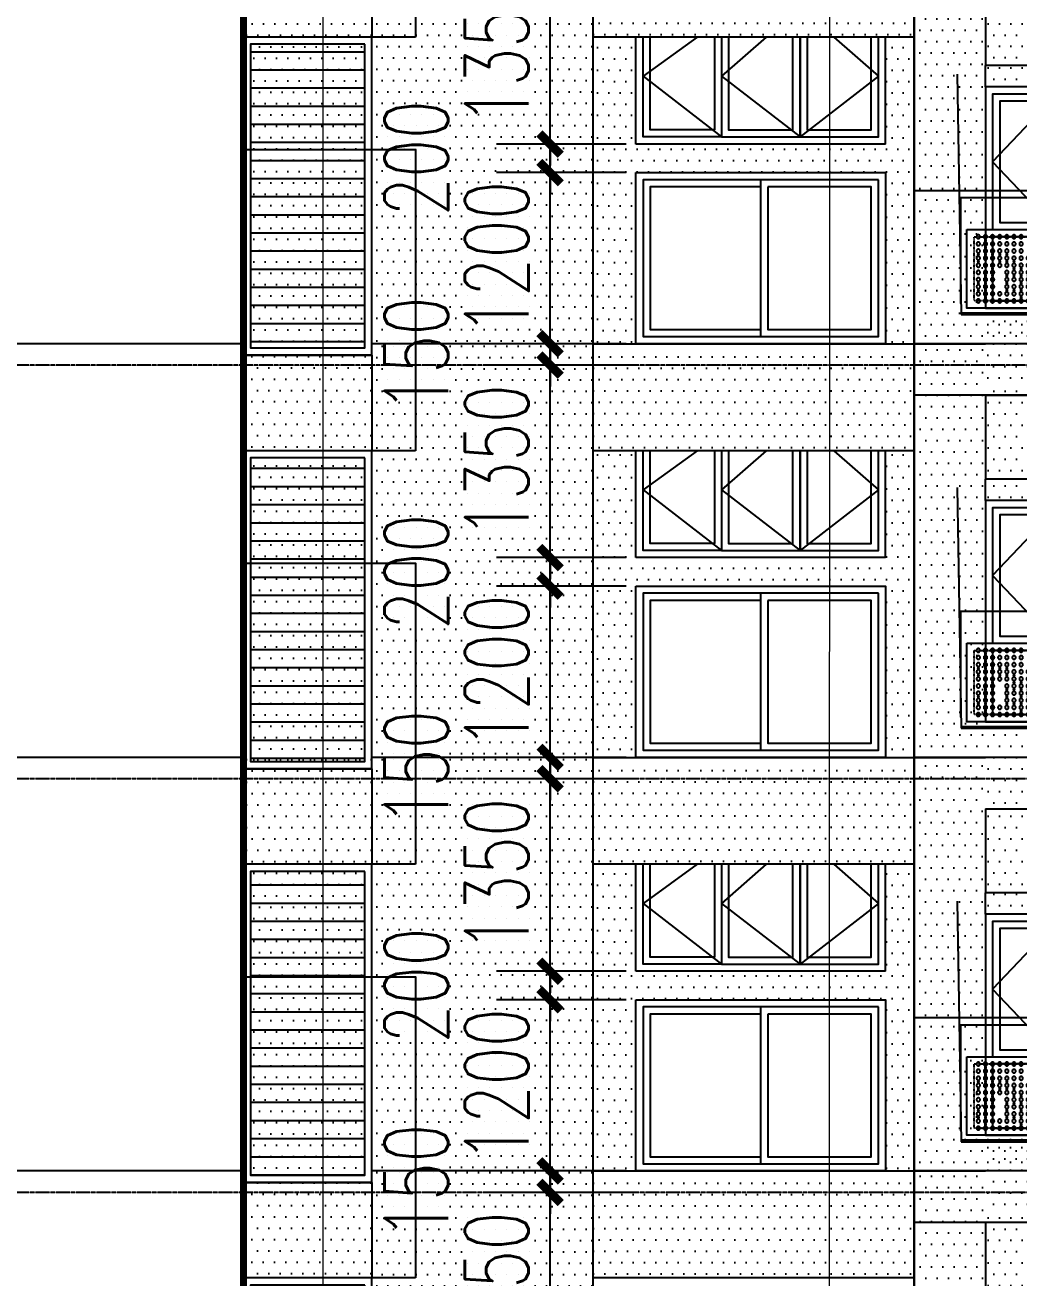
# Model space of a CAD drawing. Header units: millimetres. Extents: x 43 to 235305, y 0 to 139712.
# Drawn here: x 114019 to 120984, y 114591 to 123375 of the extents above; entities that cross this region are included whole.
import ezdxf
from ezdxf.xclip import XClip

# ---------------------------------------------------------------- set-up
doc = ezdxf.new("R2010")
doc.units = ezdxf.units.MM
doc.header["$XCLIPFRAME"] = 2
for name, pattern in [('CONTINOUS', [0]), ('DASH', [0.35, 0.25, -0.1]), ('DOTE', [2.4200000000000004, 2, -0.2, 0.02, -0.2])]:
    doc.linetypes.add(name, pattern=pattern)
for name, color, linetype in [('A-AXIS', 1, 'DOTE'), ('A-DRWD-DIMS', 144, 'Continuous'), ('A-ELEV-DRWD', 130, 'Continuous'), ('A-ELEV-LINE1', 33, 'Continuous'), ('A-ELEV-LINE2', 55, 'Continuous'), ('A-ELEV-OPEN', 253, 'Continuous'), ('A-ELEV-OUT2', 6, 'CONTINOUS'), ('A-ELEV-PATT', 55, 'Continuous'), ('A-ELEV-SHUT', 215, 'Continuous'), ('A-HATH1', 251, 'Continuous'), ('A-WALL', 2, 'Continuous'), ('DIM_IDEN', 3, 'Continuous'), ('Sun', 138, 'Continuous'), ('Window_detail', 165, 'Continuous')]:
    doc.layers.add(name, color=color, linetype=linetype)
doc.styles.add('_TCH_DIM_T3', font='SIMPLEX', dxfattribs={"width": 0.7058823529411767, "bigfont": 'GBCBIG'})
doc.dimstyles.new('_TCH_ARCH&&150', dxfattribs={"dimtxt": 446.25, "dimasz": 150, "dimexe": 375, "dimexo": 450, "dimgap": 150, "dimtad": 1, "dimdec": 0, "dimzin": 0, "dimdsep": 46, "dimtxsty": '_TCH_DIM_T3', "dimblk": 'ARCHTICK', "dimcen": 0.09, "dimclrt": 7, "dimazin": 2, "dimtfac": 1, "dimtdec": 0, "dimtix": 1, "dimtmove": 2, "dimatfit": 3, "dimfxl": 1, "dimtolj": 1, "dimtzin": 0, "dimarcsym": 0})

# ---------------------------------------------------------------- blocks, each defined once
blk = doc.blocks.new('核心筒2')
at = {"layer": 'A-HATH1'}
h = blk.add_hatch(dxfattribs=at)
h.set_pattern_fill('DOTS', color=256, scale=50, style=0)
h.set_pattern_definition([(7.016477563892661e-15, (259982.2302657588, -42542.53409566975), (39.6875, 79.375), [0, -79.375])])
h.paths.add_polyline_path([(262232.2302657551, -41822.53409566125), (259982.2302657588, -41822.53409566125), (259982.2302657588, -42542.53409566975), (262232.2302657547, -42542.53409566975)])
h = blk.add_hatch(dxfattribs=at)
h.set_pattern_fill('DOTS', color=256, scale=50, style=0)
h.set_pattern_definition([(7.016477563892661e-15, (259982.2302657588, -45442.53409566975), (39.6875, 79.375), [0, -79.375])])
h.paths.add_polyline_path([(262232.2302657551, -44722.53409566125), (259982.2302657588, -44722.53409566125), (259982.2302657588, -45442.53409566975), (262232.2302657547, -45442.53409566975)])
at = {"layer": 'A-ELEV-LINE1'}
for p, q in [((259982.2302657588, -41792.53409566125), (259982.2302657588, -47592.53409566128)), ((259982.2302657589, -42542.53409566975), (262232.2302657552, -42542.53409566975)), ((259982.230265759, -42542.53409566975), (262232.2302657552, -42542.53409566975)), ((262232.2302657551, -44692.53409566128), (262232.2302657551, -42542.53409566972)), ((259982.230265759, -45442.53409566975), (262232.2302657552, -45442.53409566975)), ((262232.2302657552, -47592.53409566125), (262232.2302657552, -45442.53409566975))]:
    blk.add_line(p, q, dxfattribs=at)
at = {"layer": 'A-ELEV-LINE2'}
for p, q in [((262232.2302657547, -42542.53409566975), (262232.2302657551, -41792.53409566125)), ((262232.2302657552, -44692.53409566125), (259482.2302657588, -44692.53409566125)), ((262232.2302657547, -45442.53409566975), (262232.2302657551, -44692.53409566131)), ((262232.2302657552, -47592.53409566125), (259482.2302657588, -47592.53409566125))]:
    blk.add_line(p, q, dxfattribs=at)
blk = doc.blocks.new('A$C38F80F9D')
at = {"layer": 'A-ELEV-PATT'}
h = blk.add_hatch(dxfattribs=at)
h.set_pattern_fill('ANSI31', color=256, scale=80, angle=135, style=0)
h.set_pattern_definition([(180, (-95221.55615442997, 77593.15607318238), (-2.131628207280301e-14, -127), [])])
h.paths.add_polyline_path([(-250.0013708038023, 2400.000458058872), (549.9986291924724, 2400.000458058872), (549.9986292382819, 270.0004580589593), (-250.0013707581093, 270.0004580589593)])
at = {"layer": 'A-HATH1'}
h = blk.add_hatch(dxfattribs=at)
h.set_pattern_fill('DOTS', color=256, scale=50, style=0)
h.set_pattern_definition([(7.016477563892661e-15, (-250.0013708038023, 350.0004580589593), (39.6875, 79.375), [0, -79.375])])
h.paths.add_polyline_path([(-250.0013708038023, 2400.000458058872), (549.9986291924724, 2400.000458058872), (549.9986292382819, 270.0004580589593), (-250.0013707581093, 270.0004580589593)])
at = {"layer": 'A-ELEV-SHUT'}
for points in [[(-300.0013708038023, 2450.000458058872), (599.9986291924724, 2450.000458058872), (599.9986292382819, 220.0004580589593), (-300.0013707581093, 220.0004580589593)], [(-250.0013708038023, 2400.000458058872), (549.9986291924724, 2400.000458058872), (549.9986292382819, 270.0004580589593), (-250.0013707581093, 270.0004580589593)]]:
    blk.add_lwpolyline(points, close=True, dxfattribs=at)
blk = doc.blocks.new('A$C79B806BD')
at = {"layer": 'A-ELEV-LINE1'}
for p, q in [((50.00013805105118, 670.0000997095485), (950.0001384544303, 670.0000997095485)), ((50.00013805105118, 670.0000997095485), (50.00013805099297, 9.970954852178693e-05)), ((50.00013805099297, 9.970954852178693e-05), (950.0001384544303, 9.970954852178693e-05))]:
    blk.add_line(p, q, dxfattribs=at)
blk = doc.blocks.new('A$C503F3A81')
at = {"layer": 'A-HATH1'}
h = blk.add_hatch(dxfattribs=at)
h.set_pattern_fill('DOTS', color=256, scale=50, style=0)
h.set_pattern_definition([(7.016477563892661e-15, (-0.0005162175511941314, 3650.000099669094), (39.6875, 79.375), [0, -79.375])])
h.paths.add_polyline_path([(1549.999635648855, 5800.000099751283), (1549.999636244145, 6520.000099751429), (1519.999636244145, 6520.000099751429), (1519.999636244145, 6550.000099710072), (-0.0005162175511941314, 6550.000099669094), (-0.0005162174347788095, 6520.000375773001), (-0.000364231294952333, 5800.000099660654), (-0.0003642309457063675, 3650.000099669094), (1549.999635694548, 3650.000099710887)])
h = blk.add_hatch(dxfattribs=at)
h.set_pattern_fill('DOTS', color=256, scale=50, style=0)
h.set_pattern_definition([(7.016477563892661e-15, (1549.999636244145, 5800.000099751283), (39.6875, 79.375), [0, -79.375])])
h.paths.add_polyline_path([(2449.99963569094, 6520.0000997514), (1549.999636244145, 6520.000099751429), (1549.999636244145, 5800.000099751283), (2449.99963569094, 5800.000099751283)])
h = blk.add_hatch(dxfattribs=at)
h.set_pattern_fill('DOTS', color=256, scale=50, style=0)
h.set_pattern_definition([(7.016477563892661e-15, (-0.000364231294952333, 750.0000996690942), (39.6875, 79.375), [0, -79.375])])
h.paths.add_polyline_path([(1549.999635648855, 2900.000099751283), (2449.99963569094, 2900.000099751283), (2449.99963569094, 3650.000099735131), (-0.0003642308292910457, 3650.000099669094), (-0.0003642308292910457, 3620.000099669152), (-0.000364231294952333, 2900.000099660654), (-0.0003642308292910457, 750.0000996690942), (1549.999635694548, 750.0000997108873)])
at = {"layer": 'A-ELEV-LINE1'}
blk.add_line((2449.99963569094, 599.9996405107086), (2449.99963569094, 6550.00009973516), dxfattribs=at)
at = {"layer": 'A-ELEV-LINE2'}
for p, q in [((-0.0003642309457063675, 3650.000099669094), (1549.99963580491, 3650.000099710509)), ((2449.999636208289, 3650.000099734578), (5749.999620418763, 3650.000099822762)), ((-0.0003642309457063675, 750.0000996690942), (1549.999635804968, 750.000099710509)), ((2449.999636208289, 750.0000997345778), (5749.999620438844, 750.0000998227624))]:
    blk.add_line(p, q, dxfattribs=at)
ref = blk.add_blockref('A$C79B806BD', (1499.999497753917, 2900.000000041793))
XClip(ref).set_block_clipping_path([(-256.05954357940936, -0.0003583494162739953), (950.0015086987987, 2111.0845140356196)])
ref = blk.add_blockref('A$C79B806BD', (1499.999497753917, 4.17931005358696e-08))
XClip(ref).set_block_clipping_path([(-256.05954357940936, -0.0003583494162739953), (950.0015086987987, 2111.0845140356196)])
at = {"layer": 'A-WALL'}
for p in [(1850.001006452658, 3349.999641692382), (1850.001006452658, 449.9996416923823)]:
    blk.add_blockref('A$C38F80F9D', p, dxfattribs=at)
blk = doc.blocks.new('GGGG')
at = {"layer": 'A-ELEV-OPEN'}
for p, q in [((-176.0290317090694, -227.4544437791919), (0, 0)), ((-127.9908184655942, -95.66718616965227), (-220.3852467753459, -215.0538753734436)), ((-48.03821324394085, -131.787257609365), (44.356215065578, -12.40056840592297))]:
    blk.add_line(p, q, dxfattribs=at)
blk = doc.blocks.new('A$C26D120F1')
blk.add_circle((0, 0), 12.5)
blk = doc.blocks.new('A$C51B9566A')
at = {"layer": 'Sun'}
blk.add_lwpolyline([(1260, 550), (0, 550), (0, 0), (1260, 0)], close=True, dxfattribs=at)
at = {"layer": 'Sun', "color": 8, "linetype": 'DASH', "ltscale": 0.2}
blk.add_lwpolyline([(1210, 500), (50, 500), (50, 50), (1210, 50)], close=True, dxfattribs=at)
at = {"layer": 'Sun'}
for centre in [(80, 475), (130, 475), (280, 475), (330, 475), (480, 475), (530, 475), (730, 475), (780, 475), (1130, 475), (80, 425), (80, 375), (130, 425), (280, 425), (330, 425), (330, 375), (380, 375), (480, 425), (530, 425), (530, 375), (580, 375), (730, 425), (730, 375), (780, 425), (980, 375), (1030, 375), (1080, 375), (1130, 425), (1130, 375), (1180, 375), (80, 325), (80, 275), (180, 275), (230, 275), (330, 275), (380, 325), (380, 275), (430, 275), (480, 325), (480, 275), (530, 325), (580, 325), (630, 325), (630, 275), (680, 325), (680, 275), (730, 325), (780, 325), (780, 275), (880, 275), (930, 325), (930, 275), (980, 325), (1030, 325), (1080, 275), (1180, 325), (180, 225), (180, 175), (230, 225), (230, 175), (330, 225), (330, 175), (380, 225), (430, 225), (430, 175), (480, 225), (480, 175), (530, 175), (630, 225), (680, 175), (780, 225), (830, 225), (830, 175), (880, 225), (880, 175), (930, 225), (980, 225), (980, 175), (1080, 225), (1130, 225), (1130, 175), (1180, 175), (130, 125), (180, 125), (330, 125), (430, 125), (530, 125), (580, 125), (630, 125), (680, 125), (880, 125), (930, 125), (980, 125), (1130, 125), (1180, 125), (130, 75), (580, 75), (630, 75), (880, 75), (1130, 75)]:
    blk.add_circle(centre, 5, dxfattribs=at)
for p in [(80, 500), (80, 450), (130, 500), (130, 450), (180, 500), (180, 450), (230, 500), (230, 450), (280, 500), (280, 450), (330, 500), (330, 450), (430, 500), (430, 450), (480, 500), (480, 450), (530, 500), (530, 450), (580, 450), (630, 500), (630, 450), (680, 500), (680, 450), (730, 500), (730, 450), (780, 500), (780, 450), (880, 500), (880, 450), (930, 500), (930, 450), (980, 500), (980, 450), (1030, 500), (1030, 450), (1080, 500), (1080, 450), (1130, 500), (1130, 450), (1180, 500), (1180, 450), (80, 400), (80, 350), (130, 400), (180, 400), (180, 350), (230, 400), (230, 350), (280, 400), (280, 350), (330, 400), (330, 350), (380, 350), (430, 400), (430, 350), (480, 400), (480, 350), (530, 400), (530, 350), (580, 400), (580, 350), (630, 400), (630, 350), (680, 400), (680, 350), (730, 400), (730, 350), (780, 400), (780, 350), (830, 350), (880, 400), (880, 350), (930, 400), (930, 350), (980, 400), (980, 350), (1030, 400), (1030, 350), (1080, 400), (1080, 350), (1130, 400), (1130, 350), (1180, 400), (1180, 350), (80, 300), (180, 300), (230, 300), (280, 300), (330, 300), (380, 300), (430, 300), (480, 300), (530, 300), (580, 300), (630, 300), (680, 300), (730, 300), (780, 300), (830, 300), (880, 300), (930, 300), (980, 300), (1030, 300), (1080, 300), (1130, 300), (1180, 300), (80, 250), (80, 200), (130, 200), (180, 250), (180, 200), (230, 250), (230, 200), (280, 250), (280, 200), (330, 250), (330, 200), (380, 250), (380, 200), (430, 250), (430, 200), (480, 250), (480, 200), (530, 250), (530, 200), (630, 250), (630, 200), (680, 250), (680, 200), (730, 250), (730, 200), (780, 250), (780, 200), (830, 250), (830, 200), (880, 250), (880, 200), (930, 250), (930, 200), (980, 250), (980, 200), (1080, 250), (1080, 200), (1130, 250), (1130, 200), (1180, 250), (1180, 200), (80, 150), (80, 100), (130, 150), (130, 100), (180, 150), (180, 100), (230, 150), (230, 100), (330, 150), (330, 100), (380, 150), (380, 100), (430, 150), (430, 100), (480, 150), (480, 100), (530, 150), (530, 100), (580, 150), (580, 100), (630, 150), (630, 100), (680, 150), (680, 100), (730, 150), (780, 150), (780, 100), (830, 150), (830, 100), (880, 150), (880, 100), (930, 150), (930, 100), (980, 150), (980, 100), (1030, 100), (1080, 150), (1080, 100), (1130, 150), (1130, 100), (1180, 150), (1180, 100), (80, 50), (130, 50), (180, 50), (230, 50), (280, 50), (330, 50), (380, 50), (430, 50), (480, 50), (530, 50), (580, 50), (630, 50), (680, 50), (780, 50), (830, 50), (880, 50), (930, 50), (980, 50), (1030, 50), (1080, 50), (1130, 50), (1180, 50)]:
    blk.add_blockref('A$C26D120F1', p, dxfattribs=at)
blk = doc.blocks.new('A$C448F658A')
at = {"layer": 'A-ELEV-DRWD'}
blk.add_line((499.9996489819023, 1699.999977486004), (499.9996489817859, 749.9999764795648), dxfattribs=at)
for points in [[(49.9996489463374, 1699.999977486063), (949.999649017991, 1699.999977486063), (949.9996490178746, 749.9999764796521), (49.99964894622099, 749.9999764796521)], [(49.99964894674486, 699.9999764795939), (949.9996489464538, 699.9999764795939), (949.9996489464538, 249.9999754512974), (49.99964894697769, 249.9999754512974)]]:
    blk.add_lwpolyline(points, close=True, dxfattribs=at)
for points in [[(449.9996489817859, 799.9999764795648), (99.99964894622099, 799.9999764796521), (99.9996489463374, 1649.999977486063), (449.9996489819023, 1649.999977486004), (449.9996489817859, 799.9999764795648)], [(549.9996489817859, 799.9999764795648), (549.9996489819023, 1649.999977486004), (899.999649017991, 1649.999977486063), (899.9996490178746, 799.9999764796521), (549.9996489817859, 799.9999764795648)]]:
    blk.add_lwpolyline(points, dxfattribs=at)
at = {"layer": 'A-ELEV-LINE1'}
blk.add_lwpolyline([(-0.000351053022313863, 199.9999774875178), (-0.0003510536625981331, 1749.999977486237), (999.9996489463374, 1749.999977486237), (999.999648946512, 199.9999774875178), (-0.000351053022313863, 199.9999774875178)], dxfattribs=at)
at = {"layer": 'A-ELEV-OPEN'}
for points in [[(499.9996489819023, 1699.999977486004), (49.99964894627919, 1224.999976982857), (499.9996489817859, 749.9999764796521)], [(499.9996489819023, 1699.999977486004), (949.9996490179328, 1224.999976982857), (499.9996489820187, 749.9999764796521)]]:
    blk.add_lwpolyline(points, dxfattribs=at)
at = {"layer": 'A-ELEV-DRWD', "xscale": 0.5, "yscale": 0.5, "zscale": 0.5}
blk.add_blockref('GGGG', (564.6345764442231, 469.0350067435356), dxfattribs=at)
at = {"layer": 'Sun'}
ref = blk.add_blockref('A$C51B9566A', (-130.000351053488, 199.9999774875178), dxfattribs=at)
XClip(ref).set_block_clipping_path([(130.00000000020373, -35.01187695679255), (1301.5942964869027, 774.9999999994179)])
blk = doc.blocks.new('A$C33016C81')
at = {"layer": 'A-HATH1'}
h = blk.add_hatch(dxfattribs=at)
h.set_pattern_fill('DOTS', color=256, scale=50, style=0)
h.set_pattern_definition([(7.016709298534877e-15, (10599.99991843506, 5650.000008031959), (39.6875, 79.375), [0, -79.375])])
h.paths.add_polyline_path([(11199.9999184513, 6169.999999999971), (10599.99991843506, 6169.999999999971), (10599.99991844641, 5749.999999999971), (10599.99991844641, 5650.000008031988), (11199.9999184513, 5650.000008031959)])
h = blk.add_hatch(dxfattribs=at)
h.set_pattern_fill('DOTS', color=256, scale=50, style=0)
h.set_pattern_definition([(7.016709298534877e-15, (10199.9999184513, 2750.000008031988), (39.6875, 79.375), [0, -79.375])])
h.paths.add_polyline_path([(11199.99991845211, 3270.000008032919), (10549.99991843494, 3270.00000802867), (10549.99991842476, 3600.000008032919), (10199.9999184513, 3600.000008032919), (10199.9999184513, 2689.999999999854), (11199.99991845206, 2690.000008031813), (11199.9999184513, 3050.000008597708), (11850.00047836147, 3050.000008597708), (11850.00047836147, 5950.000088887609), (11699.99976646842, 5950.000276103907), (11199.9999184513, 5950.000276103907), (11199.99991845194, 5000.000008032133), (10199.9999184513, 5000.000008031639), (10199.9999184513, 4850.000008031639), (11199.99991845211, 4850.000008031639)])
h = blk.add_hatch(dxfattribs=at)
h.set_pattern_fill('DOTS', color=256, scale=50, style=0)
h.set_pattern_definition([(7.016709298534877e-15, (10199.9999184513, 5000.000008031639), (39.6875, 79.375), [0, -79.375])])
h.paths.add_polyline_path([(11199.99991845206, 5650.000008031959), (10599.99991844641, 5650.000008031988), (10599.99991844641, 5649.999991966964), (10199.9999184513, 5649.999991966964), (10199.9999184513, 5000.000008031639), (11199.99991845194, 5000.000008032133)])
h = blk.add_hatch(dxfattribs=at)
h.set_pattern_fill('DOTS', color=256, scale=50, style=0)
h.set_pattern_definition([(7.016709298534877e-15, (10599.99991843506, 149.999999970285), (39.6875, 79.375), [0, -79.375])])
h.paths.add_polyline_path([(11850.00047836135, 149.9999988276104), (10549.99991844175, 150.0000085961365), (10549.99991844641, 8.032919140532613e-06), (10199.99991845194, 0), (10199.9999184513, 700.0000080329191), (10549.99991842476, 700.0000080329191), (10549.99991843553, 370.0000080329191), (11199.99991845211, 370.0000080329191), (11199.99991845497, 3050.000000000058), (11850.00047836135, 3050.000008597708)])
h = blk.add_hatch(dxfattribs=at)
h.set_pattern_fill('DOTS', color=256, scale=50, style=0)
h.set_pattern_definition([(7.016709298534877e-15, (10199.9999184513, 2100.000008031639), (39.6875, 79.375), [0, -79.375])])
h.paths.add_polyline_path([(11199.99991845206, 2690.000008031988), (10199.9999184513, 2690.000008031988), (10199.9999184513, 2100.000008031639), (11199.99991845194, 2100.000008032162)])
h = blk.add_hatch(dxfattribs=at)
h.set_pattern_fill('DOTS', color=256, scale=50, style=0)
h.set_pattern_definition([(7.016709298534877e-15, (10199.9999184513, 1950.000008031639), (39.6875, 79.375), [0, -79.375])])
h.paths.add_polyline_path([(10199.9999184513, 2100.000008031639), (10199.9999184513, 1950.000008031639), (11199.9999184513, 1950.000008032162), (11199.9999184513, 2100.000008032162)])
at = {"layer": 'A-ELEV-LINE1'}
for p, q in [((11199.999918452, 5590.000008031959), (10199.99991845206, 5590.000008031988)), ((11199.99991845206, 5590.000008031813), (11199.99991845194, 5000.000008032162)), ((10199.99991845194, 5000.000008031639), (11199.99991845194, 5000.000008032133)), ((11199.9999184513, 2690.000008031988), (10199.999918452, 2690.000008031988)), ((11199.99991845206, 2690.000008031813), (11199.99991845194, 2100.000008032162)), ((10199.99991845194, 2100.000008031639), (11199.99991845194, 2100.000008032162)), ((10199.999918452, 1950.000008031639), (11199.99991845136, 1950.000008032162))]:
    blk.add_line(p, q, dxfattribs=at)
at = {"layer": 'A-ELEV-LINE2'}
for p, q in [((11199.9999184513, 4850.000008031609), (11199.9999184513, 5000.000008032133)), ((10599.999918441, 3050.000008597708), (11850.00047836135, 3050.000008597708)), ((11199.9999184513, 1950.000008031609), (11199.9999184513, 2100.000008032133)), ((10599.999918441, 150.0000085977081), (11850.00047836135, 149.9999988276104))]:
    blk.add_line(p, q, dxfattribs=at)
ref = blk.add_blockref('A$C448F658A', (10200.00027023401, 3100.00003054543))
XClip(ref).set_block_clipping_path([(1170.3066133825341, 153.89199763190118), (399.99964820139576, 153.89199761112104), (399.999648946512, 549.9999774875178), (-68.77624362136703, 549.9999774875178), (-68.77624362136703, 1840.852530524222), (1198.523655807192, 1840.852530524222)])
ref = blk.add_blockref('A$C448F658A', (10200.00027023401, 200.0000305454305))
XClip(ref).set_block_clipping_path([(1170.3066133825341, 153.89199763190118), (399.99964820139576, 153.89199761112104), (399.999648946512, 549.9999774875178), (-68.77624362136703, 549.9999774875178), (-68.77624362136703, 1840.852530524222), (1198.523655807192, 1840.852530524222)])
blk = doc.blocks.new('A$C1A436226')
at = {"layer": 'A-ELEV-DRWD'}
blk.add_line((-875, 49.9999999999709), (-875, 1150.000000000029), dxfattribs=at)
blk.add_lwpolyline([(-1700, 1150.000000000029), (-50, 1150.000000000029), (-50, 49.9999999999709), (-1700, 49.9999999999709)], close=True, dxfattribs=at)
for points in [[(-925, 1100.000000000029), (-925, 99.9999999999709), (-1650, 99.9999999999709), (-1650, 1100.000000000029), (-925, 1100.000000000029)], [(-875, 1100.000000000029), (-100, 1100.000000000029), (-100, 99.9999999999709), (-875, 99.9999999999709)]]:
    blk.add_lwpolyline(points, dxfattribs=at)
at = {"layer": 'A-ELEV-LINE1'}
blk.add_lwpolyline([(0, 1200.000000000029), (-1750, 1200.000000000029), (-1750, 0), (0, 0)], close=True, dxfattribs=at)
at = {"layer": 'Window_detail', "lineweight": 0}
for points in [[(-1519.154617693683, 608.3758651378157, 0, 0, 0), (-1175, 608.3758651378157, 66.66666666666666, 0, 0), (-925, 608.3758651378157, 0, 0, 0)], [(-229.9647984627518, 608.3758651378157, 0, 0, 0), (-625, 608.3758651378157, 66.66666666666666, 0, 0), (-875, 608.3758651378157, 0, 0, 0)]]:
    blk.add_lwpolyline(points, format="xyseb", dxfattribs=at)
blk = doc.blocks.new('A$C4DD540B2')
at = {"layer": 'A-HATH1'}
h = blk.add_hatch(dxfattribs=at)
h.set_pattern_fill('DOTS', color=256, scale=50, style=0)
h.set_pattern_definition([(7.016477563892661e-15, (0, -1399.999999991443), (39.6875, 79.375), [0, -79.375])])
h.paths.add_polyline_path([(2249.999999996391, 750.0000000000582), (1950.001770059578, 750.0000000000582), (1950.001770059578, 0.000693282694555819), (200.0017700635362, 0.0006932826363481581), (200.0017700635362, 750.0000000000582), (0, 750.0000000000582), (0, -1399.999999991443), (200.0017700635362, -1399.999999991443), (200.0017700635362, -199.9992986842408), (1950.001770063536, -199.9992986842408), (1950.001770063536, -1399.999999991443), (2249.999999996391, -1399.999999991443)])
at = {"layer": 'A-ELEV-DRWD'}
for points in [[(799.3351033955696, 750), (799.3351033955696, 50.00069328260724), (250.0017700635944, 50.00069328260724), (250.0017700635944, 750)], [(749.3351033955696, 750), (749.3351033955696, 100.0006932826072), (300.0017700635944, 100.0006932826072), (300.0017700635944, 750)], [(1349.668436727545, 750), (1349.668436727545, 50.00069328260724), (799.3351033956278, 50.00069328260724), (799.3351033956278, 750)], [(1299.668436727545, 750), (1299.668436727545, 100.0006932826072), (849.3351033956278, 100.0006932826072), (849.3351033956278, 750)], [(1349.668436727545, 750), (1349.668436727545, 50.00069328260724), (1900.001770059578, 50.00069328260724), (1900.001770059578, 750)], [(1399.668436727545, 750), (1399.668436727545, 100.0006932826072), (1850.001770059578, 100.0006932826072), (1850.001770059578, 750)]]:
    blk.add_lwpolyline(points, dxfattribs=at)
at = {"layer": 'A-ELEV-LINE1'}
for p, q in [((200.0017700635362, 0.0006932825781404972), (200.0017700635362, 750.0000000000291)), ((1950.001770059578, 0.001386556745273992), (1950.00177005952, 750)), ((200.0017700635362, 0.0006932825781404972), (1950.001770059578, 0.0006932826363481581))]:
    blk.add_line(p, q, dxfattribs=at)
at = {"layer": 'A-ELEV-OPEN'}
for points in [[(561.7460796627565, 750), (249.001770063478, 475.0006932826072), (799.3351033954532, 50.00069328260724)], [(1036.924127128383, 750), (1349.668436727661, 475.0006932826072), (799.335103395686, 50.00069328260724)], [(1520.257460460241, 750), (1900.001770059578, 475.0006932826072), (1349.668436727545, 50.00069328260724)]]:
    blk.add_lwpolyline(points, dxfattribs=at)
blk.add_blockref('A$C1A436226', (1950.001770063536, -1399.99929868427))
blk = doc.blocks.new('_ArchTick')
at = {"color": 0, "linetype": 'ByBlock', "const_width": 0.4}
blk.add_lwpolyline([(-0.5, -0.5), (0.5, 0.5)], dxfattribs=at)
blk = doc.blocks.new('*D2455')
at = {"layer": 'A-DRWD-DIMS', "color": 0, "lineweight": -2, "transparency": 16777216}
for p, q in [((117697.9572357599, 123891.3266585241), (117697.9572357599, 124041.3266585241)), ((118230.8662056021, 123891.3266585241), (117322.9572357599, 123891.3266585241)), ((117697.9572357599, 122541.3273517984), (117697.9572357599, 123891.3266585241)), ((118230.8662056021, 122541.3273517984), (117322.9572357599, 122541.3273517984)), ((117697.9572357599, 122541.3273517984), (117697.9572357599, 122391.3273517984))]:
    blk.add_line(p, q, dxfattribs=at)
at = {"layer": 'Defpoints', "color": 0, "transparency": 16777216}
for p in [(117697.9572357599, 123891.3266585241), (118680.8662056021, 123891.3266585241), (118680.8662056021, 122541.3273517984)]:
    blk.add_point(p, dxfattribs=at)
at = {"layer": 'A-DRWD-DIMS', "color": 0, "lineweight": -2, "transparency": 16777216, "xscale": 150, "yscale": 150, "zscale": 150}
for p, rotation in [((117697.9572357599, 123891.3266585241), 270), ((117697.9572357599, 122541.3273517984), 90)]:
    blk.add_blockref('_ArchTick', p, dxfattribs=dict(at, rotation=rotation))
at = {"layer": 'A-DRWD-DIMS', "color": 7, "lineweight": 0, "transparency": 16777216, "insert": (117324.8322357599, 123216.3270051612), "char_height": 446.25, "attachment_point": 5, "rotation": 90, "style": '_TCH_DIM_T3'}
blk.add_mtext('\\A1;1350', dxfattribs=at)
blk = doc.blocks.new('*D2456')
at = {"layer": 'A-DRWD-DIMS', "color": 0, "lineweight": -2, "transparency": 16777216}
for p, q in [((117697.9572357599, 122541.3273517984), (117697.9572357599, 122691.3273517984)), ((118230.8662056021, 122541.3273517984), (117322.9572357599, 122541.3273517984)), ((117697.9572357599, 122341.3273598314), (117697.9572357599, 122541.3273517984)), ((118230.8662056021, 122341.3273598314), (117322.9572357599, 122341.3273598314)), ((117697.9572357599, 122341.3273598314), (117697.9572357599, 122191.3273598314))]:
    blk.add_line(p, q, dxfattribs=at)
at = {"layer": 'Defpoints', "color": 0, "transparency": 16777216}
for p in [(117697.9572357599, 122541.3273517984), (118680.8662056021, 122541.3273517984), (118680.8662056021, 122341.3273598314)]:
    blk.add_point(p, dxfattribs=at)
at = {"layer": 'A-DRWD-DIMS', "color": 0, "lineweight": -2, "transparency": 16777216, "xscale": 150, "yscale": 150, "zscale": 150}
for p, rotation in [((117697.9572357599, 122541.3273517984), 270), ((117697.9572357599, 122341.3273598314), 90)]:
    blk.add_blockref('_ArchTick', p, dxfattribs=dict(at, rotation=rotation))
at = {"layer": 'A-DRWD-DIMS', "color": 7, "lineweight": 0, "transparency": 16777216, "insert": (116760.4572357596, 122441.3273558148), "char_height": 446.25, "attachment_point": 5, "rotation": 90, "style": '_TCH_DIM_T3'}
blk.add_mtext('\\A1;200', dxfattribs=at)
blk = doc.blocks.new('*D2457')
at = {"layer": 'A-DRWD-DIMS', "color": 0, "lineweight": -2, "transparency": 16777216}
for p, q in [((117697.9572357599, 122341.3273598314), (117697.9572357599, 122491.3273598314)), ((118230.8662056021, 122341.3273598314), (117322.9572357599, 122341.3273598314)), ((117697.9572357599, 121141.3273598314), (117697.9572357599, 122341.3273598314)), ((118230.8662056021, 121141.3273598314), (117322.9572357599, 121141.3273598314)), ((117697.9572357599, 121141.3273598314), (117697.9572357599, 120991.3273598314))]:
    blk.add_line(p, q, dxfattribs=at)
at = {"layer": 'Defpoints', "color": 0, "transparency": 16777216}
for p in [(117697.9572357599, 122341.3273598314), (118680.8662056021, 122341.3273598314), (118680.8662056021, 121141.3273598314)]:
    blk.add_point(p, dxfattribs=at)
at = {"layer": 'A-DRWD-DIMS', "color": 0, "lineweight": -2, "transparency": 16777216, "xscale": 150, "yscale": 150, "zscale": 150}
for p, rotation in [((117697.9572357599, 122341.3273598314), 270), ((117697.9572357599, 121141.3273598314), 90)]:
    blk.add_blockref('_ArchTick', p, dxfattribs=dict(at, rotation=rotation))
at = {"layer": 'A-DRWD-DIMS', "color": 7, "lineweight": 0, "transparency": 16777216, "insert": (117324.8322357599, 121741.3273598314), "char_height": 446.25, "attachment_point": 5, "rotation": 90, "style": '_TCH_DIM_T3'}
blk.add_mtext('\\A1;1200', dxfattribs=at)
blk = doc.blocks.new('*D2458')
at = {"layer": 'A-DRWD-DIMS', "color": 0, "lineweight": -2, "transparency": 16777216}
for p, q in [((117697.9572357599, 121141.3273598314), (117697.9572357599, 121291.3273598314)), ((118230.8662056021, 121141.3273598314), (117322.9572357599, 121141.3273598314)), ((117697.9572357599, 120991.3266585241), (117697.9572357599, 121141.3273598314)), ((118230.8662056021, 120991.3266585241), (117322.9572357599, 120991.3266585241)), ((117697.9572357599, 120991.3266585241), (117697.9572357599, 120841.3266585241))]:
    blk.add_line(p, q, dxfattribs=at)
at = {"layer": 'Defpoints', "color": 0, "transparency": 16777216}
for p in [(117697.9572357599, 121141.3273598314), (118680.8662056021, 121141.3273598314), (118680.8662056021, 120991.3266585241)]:
    blk.add_point(p, dxfattribs=at)
at = {"layer": 'A-DRWD-DIMS', "color": 0, "lineweight": -2, "transparency": 16777216, "xscale": 150, "yscale": 150, "zscale": 150}
for p, rotation in [((117697.9572357599, 121141.3273598314), 270), ((117697.9572357599, 120991.3266585241), 90)]:
    blk.add_blockref('_ArchTick', p, dxfattribs=dict(at, rotation=rotation))
at = {"layer": 'A-DRWD-DIMS', "color": 7, "lineweight": 0, "transparency": 16777216, "insert": (116760.4572357596, 121066.3270091777), "char_height": 446.25, "attachment_point": 5, "rotation": 90, "style": '_TCH_DIM_T3'}
blk.add_mtext('\\A1;150', dxfattribs=at)
blk = doc.blocks.new('*D2459')
at = {"layer": 'A-DRWD-DIMS', "color": 0, "lineweight": -2, "transparency": 16777216}
for p, q in [((117697.9572357599, 120991.3266585241), (117697.9572357599, 121141.3266585241)), ((118230.8662056021, 120991.3266585241), (117322.9572357599, 120991.3266585241)), ((117697.9572357599, 119641.3276198691), (117697.9572357599, 120991.3266585241)), ((118230.8662056021, 119641.3276198691), (117322.9572357599, 119641.3276198691)), ((117697.9572357599, 119641.3276198691), (117697.9572357599, 119491.3276198691))]:
    blk.add_line(p, q, dxfattribs=at)
at = {"layer": 'Defpoints', "color": 0, "transparency": 16777216}
for p in [(117697.9572357599, 120991.3266585241), (118680.8662056021, 120991.3266585241), (118680.8662056021, 119641.3276198691)]:
    blk.add_point(p, dxfattribs=at)
at = {"layer": 'A-DRWD-DIMS', "color": 0, "lineweight": -2, "transparency": 16777216, "xscale": 150, "yscale": 150, "zscale": 150}
for p, rotation in [((117697.9572357599, 120991.3266585241), 270), ((117697.9572357599, 119641.3276198691), 90)]:
    blk.add_blockref('_ArchTick', p, dxfattribs=dict(at, rotation=rotation))
at = {"layer": 'A-DRWD-DIMS', "color": 7, "lineweight": 0, "transparency": 16777216, "insert": (117324.8322357599, 120316.3271391966), "char_height": 446.25, "attachment_point": 5, "rotation": 90, "style": '_TCH_DIM_T3'}
blk.add_mtext('\\A1;1350', dxfattribs=at)
blk = doc.blocks.new('*D2460')
at = {"layer": 'A-DRWD-DIMS', "color": 0, "lineweight": -2, "transparency": 16777216}
for p, q in [((117697.9572357599, 119641.3276198691), (117697.9572357599, 119791.3276198691)), ((118230.8662056021, 119641.3276198691), (117322.9572357599, 119641.3276198691)), ((117697.9572357599, 119441.326934628), (117697.9572357599, 119641.3276198691)), ((118230.8662056021, 119441.326934628), (117322.9572357599, 119441.326934628)), ((117697.9572357599, 119441.326934628), (117697.9572357599, 119291.326934628))]:
    blk.add_line(p, q, dxfattribs=at)
at = {"layer": 'Defpoints', "color": 0, "transparency": 16777216}
for p in [(117697.9572357599, 119641.3276198691), (118680.8662056021, 119641.3276198691), (118680.8662056021, 119441.326934628)]:
    blk.add_point(p, dxfattribs=at)
at = {"layer": 'A-DRWD-DIMS', "color": 0, "lineweight": -2, "transparency": 16777216, "xscale": 150, "yscale": 150, "zscale": 150}
for p, rotation in [((117697.9572357599, 119641.3276198691), 270), ((117697.9572357599, 119441.326934628), 90)]:
    blk.add_blockref('_ArchTick', p, dxfattribs=dict(at, rotation=rotation))
at = {"layer": 'A-DRWD-DIMS', "color": 7, "lineweight": 0, "transparency": 16777216, "insert": (116760.4572357596, 119541.3272772486), "char_height": 446.25, "attachment_point": 5, "rotation": 90, "style": '_TCH_DIM_T3'}
blk.add_mtext('\\A1;200', dxfattribs=at)
blk = doc.blocks.new('*D2461')
at = {"layer": 'A-DRWD-DIMS', "color": 0, "lineweight": -2, "transparency": 16777216}
for p, q in [((117697.9572357599, 119441.326934628), (117697.9572357599, 119591.326934628)), ((118230.8662056021, 119441.326934628), (117322.9572357599, 119441.326934628)), ((117697.9572357599, 118241.3262333209), (117697.9572357599, 119441.326934628)), ((118230.8662056021, 118241.3262333209), (117322.9572357599, 118241.3262333209)), ((117697.9572357599, 118241.3262333209), (117697.9572357599, 118091.3262333209))]:
    blk.add_line(p, q, dxfattribs=at)
at = {"layer": 'Defpoints', "color": 0, "transparency": 16777216}
for p in [(117697.9572357599, 119441.326934628), (118680.8662056021, 119441.326934628), (118680.8662056021, 118241.3262333209)]:
    blk.add_point(p, dxfattribs=at)
at = {"layer": 'A-DRWD-DIMS', "color": 0, "lineweight": -2, "transparency": 16777216, "xscale": 150, "yscale": 150, "zscale": 150}
for p, rotation in [((117697.9572357599, 119441.326934628), 270), ((117697.9572357599, 118241.3262333209), 90)]:
    blk.add_blockref('_ArchTick', p, dxfattribs=dict(at, rotation=rotation))
at = {"layer": 'A-DRWD-DIMS', "color": 7, "lineweight": 0, "transparency": 16777216, "insert": (117324.8322357599, 118841.3265839744), "char_height": 446.25, "attachment_point": 5, "rotation": 90, "style": '_TCH_DIM_T3'}
blk.add_mtext('\\A1;1200', dxfattribs=at)
blk = doc.blocks.new('*D2462')
at = {"layer": 'A-DRWD-DIMS', "color": 0, "lineweight": -2, "transparency": 16777216}
for p, q in [((117697.9572357599, 118241.3262333209), (117697.9572357599, 118391.3262333209)), ((118230.8662056021, 118241.3262333209), (117322.9572357599, 118241.3262333209)), ((117697.9572357599, 118091.3262333207), (117697.9572357599, 118241.3262333209)), ((118230.8662056021, 118091.3262333207), (117322.9572357599, 118091.3262333207)), ((117697.9572357599, 118091.3262333207), (117697.9572357599, 117941.3262333207))]:
    blk.add_line(p, q, dxfattribs=at)
at = {"layer": 'Defpoints', "color": 0, "transparency": 16777216}
for p in [(117697.9572357599, 118241.3262333209), (118680.8662056021, 118241.3262333209), (118680.8662056021, 118091.3262333207)]:
    blk.add_point(p, dxfattribs=at)
at = {"layer": 'A-DRWD-DIMS', "color": 0, "lineweight": -2, "transparency": 16777216, "xscale": 150, "yscale": 150, "zscale": 150}
for p, rotation in [((117697.9572357599, 118241.3262333209), 270), ((117697.9572357599, 118091.3262333207), 90)]:
    blk.add_blockref('_ArchTick', p, dxfattribs=dict(at, rotation=rotation))
at = {"layer": 'A-DRWD-DIMS', "color": 7, "lineweight": 0, "transparency": 16777216, "insert": (116760.4572357596, 118166.3262333208), "char_height": 446.25, "attachment_point": 5, "rotation": 90, "style": '_TCH_DIM_T3'}
blk.add_mtext('\\A1;150', dxfattribs=at)
blk = doc.blocks.new('*D2463')
at = {"layer": 'A-DRWD-DIMS', "color": 0, "lineweight": -2, "transparency": 16777216}
for p, q in [((117697.9572357599, 118091.3262333207), (117697.9572357599, 118241.3262333207)), ((118230.8662056021, 118091.3262333207), (117322.9572357599, 118091.3262333207)), ((117697.9572357599, 116741.3276198691), (117697.9572357599, 118091.3262333207)), ((118230.8662056021, 116741.3276198691), (117322.9572357599, 116741.3276198691)), ((117697.9572357599, 116741.3276198691), (117697.9572357599, 116591.3276198691))]:
    blk.add_line(p, q, dxfattribs=at)
at = {"layer": 'Defpoints', "color": 0, "transparency": 16777216}
for p in [(117697.9572357599, 118091.3262333207), (118680.8662056021, 118091.3262333207), (118680.8662056021, 116741.3276198691)]:
    blk.add_point(p, dxfattribs=at)
at = {"layer": 'A-DRWD-DIMS', "color": 0, "lineweight": -2, "transparency": 16777216, "xscale": 150, "yscale": 150, "zscale": 150}
for p, rotation in [((117697.9572357599, 118091.3262333207), 270), ((117697.9572357599, 116741.3276198691), 90)]:
    blk.add_blockref('_ArchTick', p, dxfattribs=dict(at, rotation=rotation))
at = {"layer": 'A-DRWD-DIMS', "color": 7, "lineweight": 0, "transparency": 16777216, "insert": (117324.8322357599, 117416.3269265949), "char_height": 446.25, "attachment_point": 5, "rotation": 90, "style": '_TCH_DIM_T3'}
blk.add_mtext('\\A1;1350', dxfattribs=at)
blk = doc.blocks.new('*D2464')
at = {"layer": 'A-DRWD-DIMS', "color": 0, "lineweight": -2, "transparency": 16777216}
for p, q in [((117697.9572357599, 116741.3276198691), (117697.9572357599, 116891.3276198691)), ((118230.8662056021, 116741.3276198691), (117322.9572357599, 116741.3276198691)), ((117697.9572357599, 116541.3269346281), (117697.9572357599, 116741.3276198691)), ((118230.8662056021, 116541.3269346281), (117322.9572357599, 116541.3269346281)), ((117697.9572357599, 116541.3269346281), (117697.9572357599, 116391.3269346281))]:
    blk.add_line(p, q, dxfattribs=at)
at = {"layer": 'Defpoints', "color": 0, "transparency": 16777216}
for p in [(117697.9572357599, 116741.3276198691), (118680.8662056021, 116741.3276198691), (118680.8662056021, 116541.3269346281)]:
    blk.add_point(p, dxfattribs=at)
at = {"layer": 'A-DRWD-DIMS', "color": 0, "lineweight": -2, "transparency": 16777216, "xscale": 150, "yscale": 150, "zscale": 150}
for p, rotation in [((117697.9572357599, 116741.3276198691), 270), ((117697.9572357599, 116541.3269346281), 90)]:
    blk.add_blockref('_ArchTick', p, dxfattribs=dict(at, rotation=rotation))
at = {"layer": 'A-DRWD-DIMS', "color": 7, "lineweight": 0, "transparency": 16777216, "insert": (116760.4572357596, 116641.3272772486), "char_height": 446.25, "attachment_point": 5, "rotation": 90, "style": '_TCH_DIM_T3'}
blk.add_mtext('\\A1;200', dxfattribs=at)
blk = doc.blocks.new('*D2465')
at = {"layer": 'A-DRWD-DIMS', "color": 0, "lineweight": -2, "transparency": 16777216}
for p, q in [((117697.9572357599, 116541.3269346281), (117697.9572357599, 116691.3269346281)), ((118230.8662056021, 116541.3269346281), (117322.9572357599, 116541.3269346281)), ((117697.9572357599, 115341.3262333209), (117697.9572357599, 116541.3269346281)), ((118230.8662056021, 115341.3262333209), (117322.9572357599, 115341.3262333209)), ((117697.9572357599, 115341.3262333209), (117697.9572357599, 115191.3262333209))]:
    blk.add_line(p, q, dxfattribs=at)
at = {"layer": 'Defpoints', "color": 0, "transparency": 16777216}
for p in [(117697.9572357599, 116541.3269346281), (118680.8662056021, 116541.3269346281), (118680.8662056021, 115341.3262333209)]:
    blk.add_point(p, dxfattribs=at)
at = {"layer": 'A-DRWD-DIMS', "color": 0, "lineweight": -2, "transparency": 16777216, "xscale": 150, "yscale": 150, "zscale": 150}
for p, rotation in [((117697.9572357599, 116541.3269346281), 270), ((117697.9572357599, 115341.3262333209), 90)]:
    blk.add_blockref('_ArchTick', p, dxfattribs=dict(at, rotation=rotation))
at = {"layer": 'A-DRWD-DIMS', "color": 7, "lineweight": 0, "transparency": 16777216, "insert": (117324.8322357599, 115941.3265839744), "char_height": 446.25, "attachment_point": 5, "rotation": 90, "style": '_TCH_DIM_T3'}
blk.add_mtext('\\A1;1200', dxfattribs=at)
blk = doc.blocks.new('*D2466')
at = {"layer": 'A-DRWD-DIMS', "color": 0, "lineweight": -2, "transparency": 16777216}
for p, q in [((117697.9572357599, 115341.3262333209), (117697.9572357599, 115491.3262333209)), ((118230.8662056021, 115341.3262333209), (117322.9572357599, 115341.3262333209)), ((117697.9572357599, 115191.3262333208), (117697.9572357599, 115341.3262333209)), ((118230.8662056021, 115191.3262333208), (117322.9572357599, 115191.3262333208)), ((117697.9572357599, 115191.3262333208), (117697.9572357599, 115041.3262333208))]:
    blk.add_line(p, q, dxfattribs=at)
at = {"layer": 'Defpoints', "color": 0, "transparency": 16777216}
for p in [(117697.9572357599, 115341.3262333209), (118680.8662056021, 115341.3262333209), (118680.8662056021, 115191.3262333208)]:
    blk.add_point(p, dxfattribs=at)
at = {"layer": 'A-DRWD-DIMS', "color": 0, "lineweight": -2, "transparency": 16777216, "xscale": 150, "yscale": 150, "zscale": 150}
for p, rotation in [((117697.9572357599, 115341.3262333209), 270), ((117697.9572357599, 115191.3262333208), 90)]:
    blk.add_blockref('_ArchTick', p, dxfattribs=dict(at, rotation=rotation))
at = {"layer": 'A-DRWD-DIMS', "color": 7, "lineweight": 0, "transparency": 16777216, "insert": (116760.4572357596, 115266.3262333208), "char_height": 446.25, "attachment_point": 5, "rotation": 90, "style": '_TCH_DIM_T3'}
blk.add_mtext('\\A1;150', dxfattribs=at)
blk = doc.blocks.new('*D2467')
at = {"layer": 'A-DRWD-DIMS', "color": 0, "lineweight": -2, "transparency": 16777216}
for p, q in [((117697.9572357599, 115191.3262333208), (117697.9572357599, 115341.3262333208)), ((118230.8662056021, 115191.3262333208), (117322.9572357599, 115191.3262333208)), ((117697.9572357599, 113841.326926595), (117697.9572357599, 115191.3262333208)), ((118230.8662056021, 113841.326926595), (117322.9572357599, 113841.326926595)), ((117697.9572357599, 113841.326926595), (117697.9572357599, 113691.326926595))]:
    blk.add_line(p, q, dxfattribs=at)
at = {"layer": 'Defpoints', "color": 0, "transparency": 16777216}
for p in [(117697.9572357599, 115191.3262333208), (118680.8662056021, 115191.3262333208), (118680.8662056021, 113841.326926595)]:
    blk.add_point(p, dxfattribs=at)
at = {"layer": 'A-DRWD-DIMS', "color": 0, "lineweight": -2, "transparency": 16777216, "xscale": 150, "yscale": 150, "zscale": 150}
for p, rotation in [((117697.9572357599, 115191.3262333208), 270), ((117697.9572357599, 113841.326926595), 90)]:
    blk.add_blockref('_ArchTick', p, dxfattribs=dict(at, rotation=rotation))
at = {"layer": 'A-DRWD-DIMS', "color": 7, "lineweight": 0, "transparency": 16777216, "insert": (117324.8322357599, 114516.3265799579), "char_height": 446.25, "attachment_point": 5, "rotation": 90, "style": '_TCH_DIM_T3'}
blk.add_mtext('\\A1;1350', dxfattribs=at)

msp = doc.modelspace()

# ---------------------------------------------------------------- linework, layer by layer
at = {"layer": 'A-AXIS'}
for p, q in [((134593.070855091, 120991.3262333207), (99475.78073694714, 120991.3262333207)), ((134593.070855091, 118091.3262333207), (99475.78073694714, 118091.3262333207)), ((134593.070855091, 115191.3262333207), (99475.78073694714, 115191.3262333207))]:
    msp.add_line(p, q, dxfattribs=at)
at = {"layer": 'A-ELEV-OUT2', "const_width": 50}
msp.add_lwpolyline([(107349.2746583915, 11041.32623332068), (107349.2746583912, 134141.3262333208), (115549.2746578742, 134141.3262333209), (115549.2746578741, 11041.32623332068)], dxfattribs=at)
at = {"layer": 'DIM_IDEN', "lineweight": 0}
for p, q in [((116107.2893243802, 16471.41653019341), (116107.2893243802, 138159.9884302943)), ((119628.4800138699, 16591.32682511152), (119661.4520713372, 136616.766898572))]:
    msp.add_line(p, q, dxfattribs=at)

# ---------------------------------------------------------------- block references
ref = msp.add_blockref('A$C33016C81', (131949.2745767646, 120991.3262333207), dxfattribs=dict(xscale=-1))
XClip(ref).set_block_clipping_path([(-856.3468736420036, -211.86822273989674), (11699.999766468361, 7025.000274815684)])
at = {"xscale": -1}
for name, p in [('A$C503F3A81', (117999.2742940825, 120391.3261336516)), ('核心筒2', (380231.5049240685, 168733.860328982)), ('A$C503F3A81', (117999.2742940825, 114591.3261336516)), ('核心筒2', (380231.5049240685, 162933.860328982)), ('A$C503F3A81', (117999.2742940825, 108791.3261336516)), ('核心筒2', (380231.5049240685, 157133.860328982))]:
    msp.add_blockref(name, p, dxfattribs=at)
ref = msp.add_blockref('A$C33016C81', (131949.2745767646, 115191.3262333207), dxfattribs=dict(xscale=-1))
XClip(ref).set_block_clipping_path([(-856.3468736420036, -211.86822273989674), (11699.999766468361, 7025.000274815684)])
ref = msp.add_blockref('A$C33016C81', (131949.2745767646, 109391.3262333207), dxfattribs=dict(xscale=-1))
XClip(ref).set_block_clipping_path([(-856.3468736420036, -211.86822273989674), (11699.999766468361, 7025.000274815684)])
at = {"layer": 'A-WALL', "xscale": -1}
for p in [(120249.2746583097, 122541.3262333123), (120249.2746583097, 119641.3262333123), (120249.2746583097, 116741.3262333123)]:
    msp.add_blockref('A$C4DD540B2', p, dxfattribs=at)

# ---------------------------------------------------------------- dimensions: what is measured, and where the dimension line sits
at = {"layer": 'A-DRWD-DIMS', "lineweight": 0}
for p1, p2, distance, picture, middle in [((118680.8662056021, 122541.3273517983), (118680.8662056021, 123891.326658524), 982.908969842203, '*D2455', (117324.8322357599, 123216.3270051612)), ((118680.8662056021, 121141.3273598314), (118680.8662056021, 122341.3273598314), 982.9089698422031, '*D2457', (117324.8322357599, 121741.3273598314)), ((118680.8662056021, 119641.3276198691), (118680.8662056021, 120991.326658524), 982.9089698422031, '*D2459', (117324.8322357599, 120316.3271391966)), ((118680.8662056021, 118241.3262333209), (118680.8662056021, 119441.326934628), 982.908969842203, '*D2461', (117324.8322357599, 118841.3265839744)), ((118680.8662056021, 116741.3276198691), (118680.8662056021, 118091.3262333206), 982.908969842203, '*D2463', (117324.8322357599, 117416.3269265949)), ((118680.8662056021, 115341.3262333208), (118680.8662056021, 116541.326934628), 982.908969842203, '*D2465', (117324.8322357599, 115941.3265839744)), ((118680.8662056021, 113841.3269265949), (118680.8662056021, 115191.3262333208), 982.9089698422031, '*D2467', (117324.8322357599, 114516.3265799579))]:
    dim = msp.add_aligned_dim(p1=p1, p2=p2, distance=distance, dimstyle='_TCH_ARCH&&150', dxfattribs=at)
    dim.commit()
    dim.dimension.update_dxf_attribs({"geometry": picture, "text_midpoint": middle})
for base, p1, p2, picture, middle in [((117697.9572357599, 122541.3273517984), (118680.8662056021, 122341.3273598314), (118680.8662056021, 122541.3273517983), '*D2456', (116760.4572357596, 122441.3273558148)), ((117697.9572357599, 121141.3273598314), (118680.8662056021, 120991.326658524), (118680.8662056021, 121141.3273598314), '*D2458', (116760.4572357596, 121066.3270091777)), ((117697.9572357599, 119641.3276198691), (118680.8662056021, 119441.326934628), (118680.8662056021, 119641.3276198691), '*D2460', (116760.4572357596, 119541.3272772486)), ((117697.9572357599, 118241.3262333209), (118680.8662056021, 118091.3262333206), (118680.8662056021, 118241.3262333209), '*D2462', (116760.4572357596, 118166.3262333208)), ((117697.9572357599, 116741.3276198691), (118680.8662056021, 116541.326934628), (118680.8662056021, 116741.3276198691), '*D2464', (116760.4572357596, 116641.3272772486)), ((117697.9572357599, 115341.3262333209), (118680.8662056021, 115191.3262333208), (118680.8662056021, 115341.3262333208), '*D2466', (116760.4572357596, 115266.3262333208))]:
    dim = msp.add_linear_dim(base=base, p1=p1, p2=p2, angle=90, dimstyle='_TCH_ARCH&&150', dxfattribs=at)
    dim.commit()
    dim.dimension.update_dxf_attribs({"geometry": picture, "text_midpoint": middle, "dimtype": 161})

doc.saveas('drawing.dxf')
